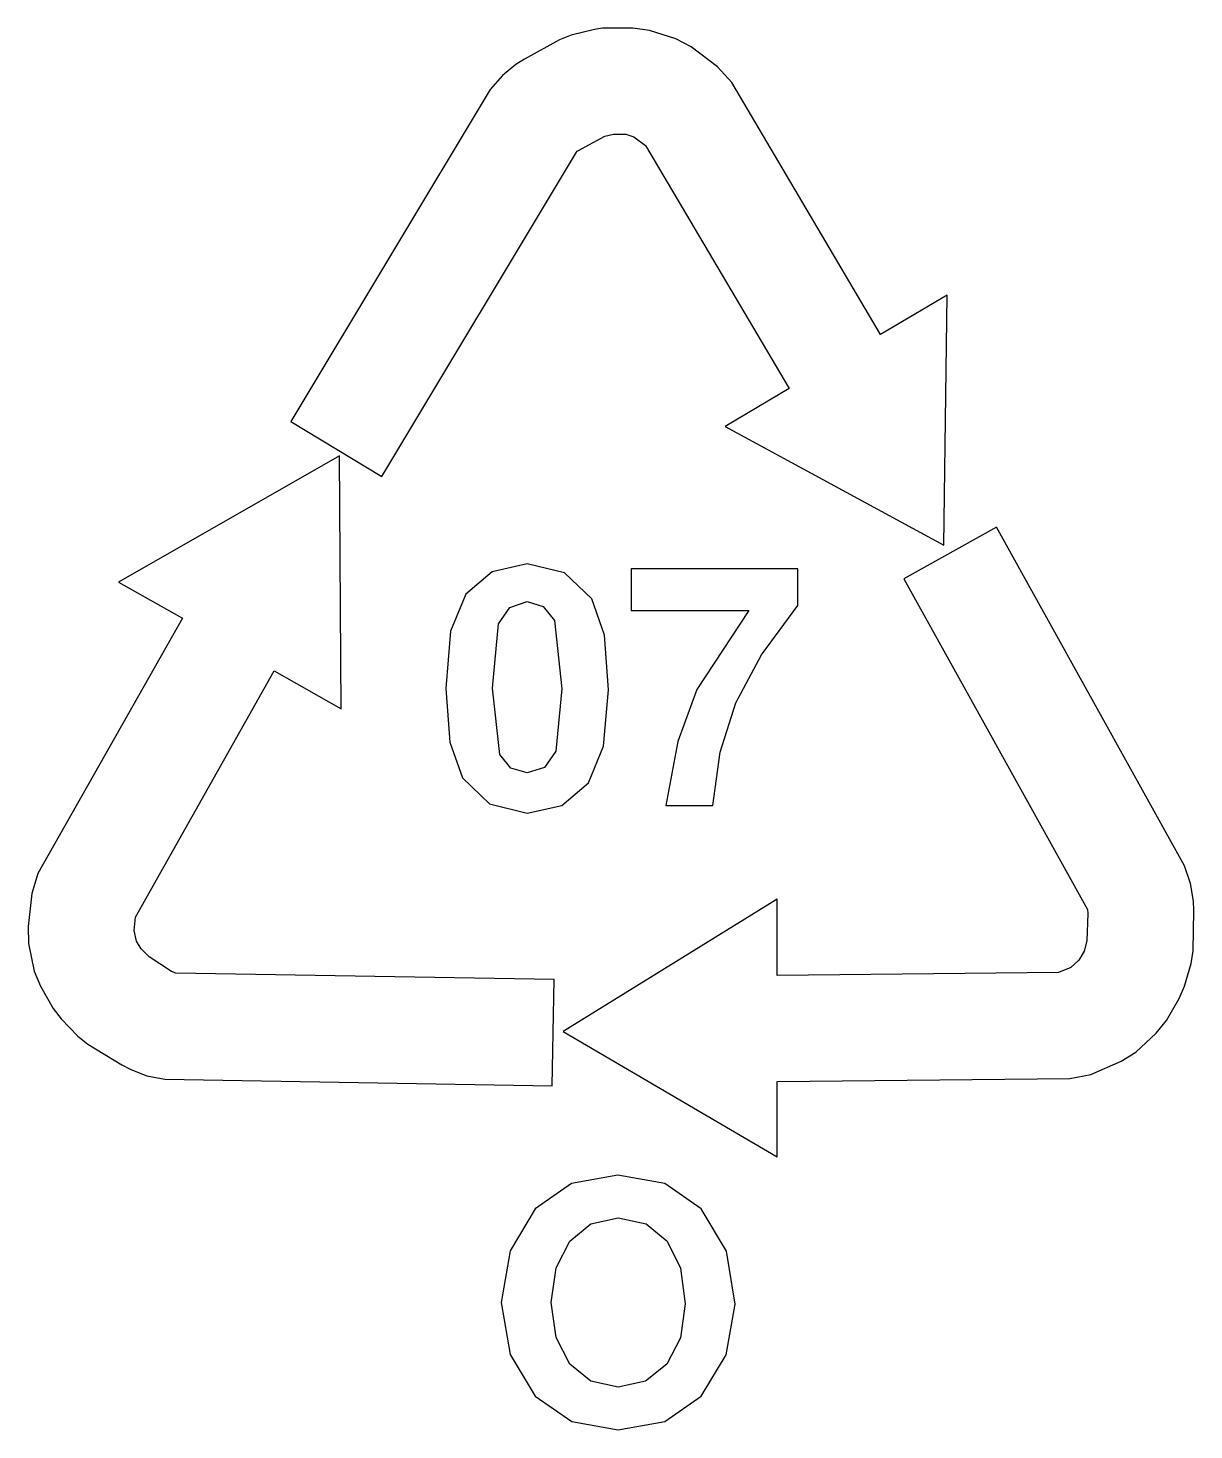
# Model space of a CAD drawing. Extents: x 0 to 9.9, y 0.1 to 12.
import ezdxf

# ---------------------------------------------------------------- set-up
doc = ezdxf.new("R2010")
doc.units = 0
doc.layers.get('0').update_dxf_attribs({"linetype": 'CONTINUOUS'})

msp = doc.modelspace()

# ---------------------------------------------------------------- linework, layer by layer
at = {"color": 7}
for points in [[(4.927444, 11.960816), (4.859088, 11.948753), (4.66206, 11.900501), (4.561535, 11.860291), (4.263983, 11.695431), (4.191605, 11.651201), (4.079018, 11.558718), (3.974473, 11.438089), (2.281641, 8.619383), (3.053669, 8.15295), (4.706291, 10.90732), (4.710312, 10.915362), (4.718354, 10.919383), (4.947549, 11.044033), (5.019927, 11.060117), (5.124472, 11.060117), (5.192829, 11.035991), (5.293353, 10.963613), (6.51171, 8.900852), (5.968878, 8.579173), (7.827156, 7.570453), (7.854716, 9.692984), (7.287758, 9.359243), (6.025171, 11.498403), (5.904542, 11.631096), (5.679367, 11.799977), (5.550696, 11.868333), (5.325521, 11.940711), (5.184787, 11.960816), (4.971675, 11.960816), (4.927444, 11.960816)], [(2.694084, 8.328741), (0.818005, 7.256272), (1.360837, 6.950677), (0.134439, 4.78337), (0.082166, 4.614489), (0.049998, 4.333021), (0.054019, 4.188266), (0.102271, 3.955049), (0.154544, 3.826378), (0.26311, 3.637392), (0.331467, 3.54893), (0.472201, 3.404175), (0.556641, 3.335818), (0.846152, 3.158895), (0.92255, 3.118685), (1.059264, 3.066413), (1.212061, 3.038266), (4.501221, 2.981972), (4.517305, 3.882671), (1.304543, 3.938965), (1.268355, 3.951028), (1.079369, 4.075678), (1.011012, 4.144035), (0.970802, 4.20837), (0.950697, 4.300853), (0.96276, 4.41344), (2.140907, 6.504349), (2.707865, 6.182671), (2.694084, 8.328741)], [(8.272898, 7.722705), (7.484786, 7.284419), (9.044926, 4.477776), (9.048947, 4.445608), (9.040905, 4.212391), (9.016779, 4.12393), (8.972548, 4.047531), (8.904192, 3.987217), (8.799646, 3.942986), (6.411185, 3.91886), (6.411185, 4.566238), (4.594249, 3.442667), (6.411185, 2.378826), (6.411185, 3.018161), (8.89615, 3.042287), (9.073073, 3.078476), (9.330415, 3.191063), (9.455065, 3.267462), (9.627968, 3.428301), (9.716429, 3.536867), (9.824995, 3.721832), (9.869226, 3.826378), (9.92552, 4.019385), (9.941604, 4.127951), (9.949646, 4.469734), (9.945625, 4.550154), (9.921499, 4.69893), (9.869226, 4.847706), (8.272898, 7.722705)], [(4.287228, 7.411867), (3.991767, 7.345698), (3.766367, 7.154268), (3.637921, 6.84076), (3.596521, 6.35316), (3.632259, 5.898468), (3.738059, 5.594514), (3.969121, 5.374776), (4.287228, 5.297283), (4.58269, 5.362391), (4.80809, 5.554883), (4.935474, 5.86556), (4.977936, 6.341837), (4.943259, 6.807852), (4.836397, 7.114637), (4.605336, 7.335437), (4.287228, 7.411867)], [(6.584795, 7.369406), (5.172242, 7.369406), (5.172242, 7.01556), (6.171503, 7.01556), (5.729903, 6.344668), (5.566426, 5.904483), (5.466641, 5.362391), (5.86578, 5.362391), (5.926774, 5.814031), (6.060749, 6.232499), (6.276993, 6.63982), (6.584795, 7.058021), (6.584795, 7.369406)], [(4.287228, 7.091991), (4.423459, 7.050591), (4.519351, 6.930637), (4.581628, 6.350329), (4.530674, 5.820976), (4.434428, 5.684391), (4.287228, 5.636976), (4.149936, 5.676606), (4.055105, 5.792668), (3.992828, 6.355991), (4.043782, 6.902329), (4.140028, 7.042806), (4.287228, 7.091991)], [(5.059011, 2.222811), (4.665534, 2.15098), (4.35698, 1.936904), (4.143611, 1.580581), (4.068242, 1.141458), (4.143611, 0.701273), (4.35698, 0.346012), (4.665888, 0.130873), (5.061842, 0.060104), (5.457795, 0.130873), (5.766703, 0.346012), (5.977949, 0.698442), (6.055441, 1.127304), (5.980072, 1.578811), (5.766703, 1.936904), (5.45638, 2.153103), (5.059011, 2.222811)], [(5.061842, 1.860473), (5.297636, 1.809254), (5.476903, 1.663027), (5.590886, 1.432938), (5.630826, 1.130135), (5.589691, 0.841618), (5.473718, 0.61812), (5.294053, 0.473706), (5.061842, 0.422443), (4.828436, 0.473883), (4.648903, 0.619535), (4.533594, 0.846394), (4.492857, 1.141458), (4.533594, 1.436521), (4.648903, 1.66338), (4.828436, 1.809032), (5.061842, 1.860473)]]:
    msp.add_lwpolyline(points, dxfattribs=at)

doc.saveas('drawing.dxf')
